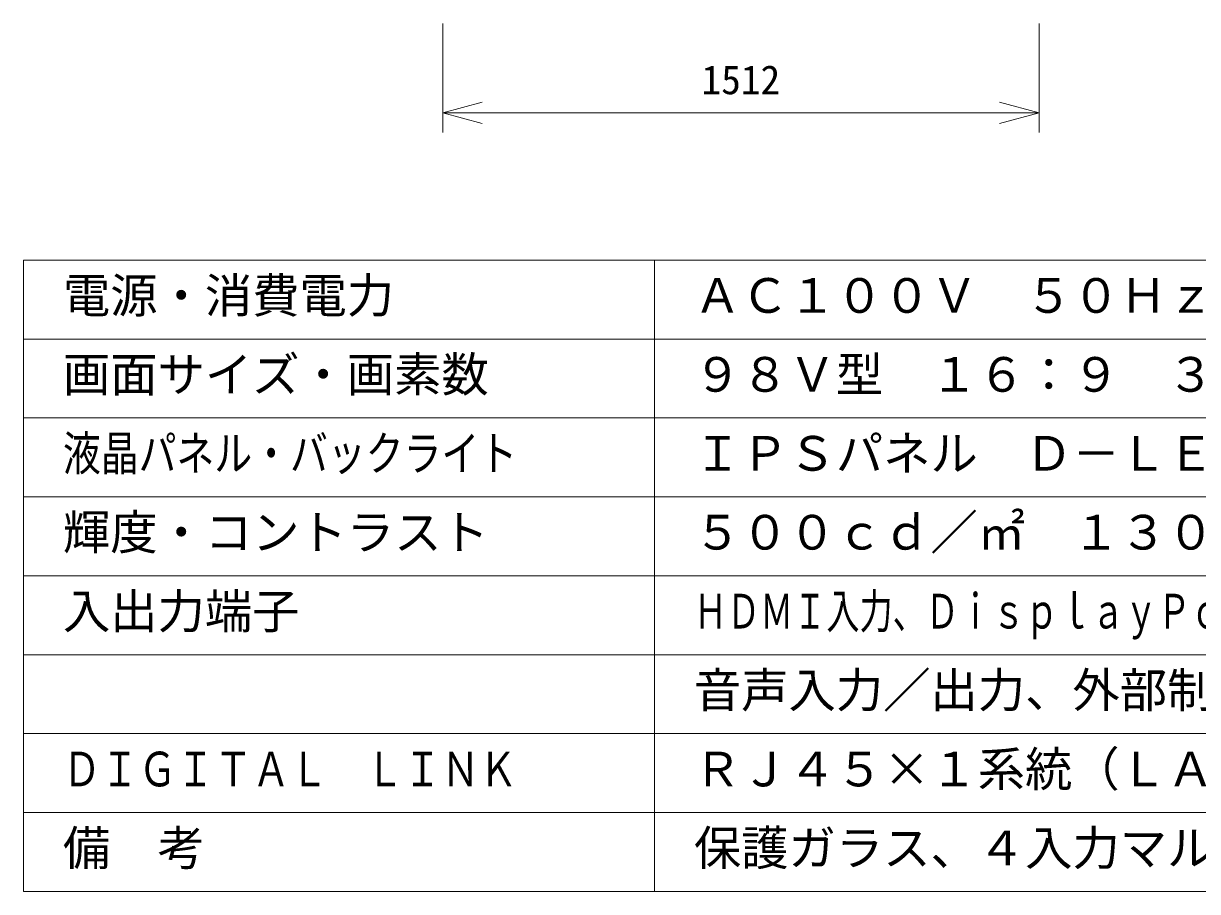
# Model space of a CAD drawing. Units: millimetres, scale not verified. Extents: x -62 to 63, y -57 to 57.
# Drawn here: x -62.5 to 11.9, y -56.5 to -1.5 of the extents above; entities that cross this region are included whole.
import ezdxf
from ezdxf.enums import TextEntityAlignment as Align

# ---------------------------------------------------------------- set-up
doc = ezdxf.new("R2010")
doc.units = ezdxf.units.MM
doc.header["$LTSCALE"] = 0.125
for name, color, linetype, lineweight in [('0-0_0', 7, 'Continuous', 20), ('0-2_WAKU', 1, 'Continuous', 18), ('0-4_SUNPO', 7, 'Continuous', 20)]:
    doc.layers.add(name, color=color, linetype=linetype, lineweight=lineweight)
doc.layers.add('0-1_MOJI1', color=7, linetype='Continuous')
doc.styles.add('ＭＳ ゴシック', font='')
doc.styles.get('ＭＳ ゴシック').set_extended_font_data('MS Gothic')

# ---------------------------------------------------------------- blocks, each defined once
blk = doc.blocks.new('_Open30')
at = {"layer": '0-0_0'}
blk.add_line((0, 0), (-1, 0), dxfattribs=at)
blk.add_lwpolyline([(-1, 0.26795), (0, 0), (-1, -0.26795)], dxfattribs=at)
blk = doc.blocks.new('D1')
at = {"layer": '0-4_SUNPO'}
for p, q in [((28.5824, 311.9887), (28.5824, 305.0838)), ((66.3824, 311.9887), (66.3824, 305.0838)), ((31.0824, 306.3338), (63.8824, 306.3338))]:
    blk.add_line(p, q, dxfattribs=at)
at = {"layer": '0-4_SUNPO', "xscale": 2.5, "yscale": 2.5, "rotation": 180}
blk.add_blockref('_Open30', (28.5824, 306.3338), dxfattribs=at)
at = {"layer": '0-4_SUNPO', "xscale": 2.5, "yscale": 2.5}
blk.add_blockref('_Open30', (66.3824, 306.3338), dxfattribs=at)
at = {"layer": '0-4_SUNPO', "style": 'ＭＳ ゴシック'}
blk.add_text('1512', height=1.833, dxfattribs=at).set_placement((44.9824, 306.9588), align=Align.BOTTOM_LEFT)

msp = doc.modelspace()

# ---------------------------------------------------------------- linework, layer by layer
at = {"layer": '0-2_WAKU', "color": 4}
for p, q in [((-62.4897, -16.5011), (62.5103, -16.5011)), ((-62.4897, -56.5011), (-62.4897, -16.5011)), ((-22.4897, -56.5011), (-22.4897, -16.5011)), ((-62.4897, -56.5011), (62.5103, -56.5011))]:
    msp.add_line(p, q, dxfattribs=at)
at = {"layer": '0-2_WAKU'}
for p, q in [((62.5103, -21.5011), (-62.4897, -21.5011)), ((62.5103, -26.5011), (-62.4897, -26.5011)), ((62.5103, -31.5011), (-62.4897, -31.5011)), ((-62.4897, -36.5011), (62.5103, -36.5011)), ((-62.4897, -41.5011), (62.5103, -41.5011)), ((-62.4897, -46.5011), (62.5103, -46.5011)), ((-62.4897, -51.5011), (62.5103, -51.5011))]:
    msp.add_line(p, q, dxfattribs=at)

# ---------------------------------------------------------------- block references
at = {"layer": '0-4_SUNPO'}
msp.add_blockref('D1', (-64.4897, -313.5011), dxfattribs=at)

# ---------------------------------------------------------------- texts
at = {"layer": '0-1_MOJI1', "style": 'ＭＳ ゴシック'}
for s, p in [('電源・消費電力', (-59.9897, -20.5011)), ('ＡＣ１００Ｖ\u3000５０Ｈｚ／６０Ｈｚ\u3000６５０Ｗ', (-19.9897, -20.5011)), ('画面サイズ・画素数', (-59.9897, -25.5011)), ('９８Ｖ型\u3000１６：９\u3000３８４０×２１６０画素', (-19.9897, -25.5011)), ('ＩＰＳパネル\u3000Ｄ－ＬＥＤ', (-19.9897, -30.5011)), ('輝度・コントラスト', (-59.9897, -35.5011)), ('５００ｃｄ／㎡\u3000１３００：１', (-19.9897, -35.5011)), ('入出力端子', (-59.9897, -40.5011)), ('音声入力／出力、外部制御端子、ＳＬＯＴ\u3000ＮＸ', (-19.9897, -45.5011)), ('ＲＪ４５×１系統（ＬＡＮと共用）', (-19.9897, -50.5011)), ('備\u3000考', (-59.9897, -55.5011)), ('保護ガラス、４入力マルチ画面（上限ＦＨＤ）', (-19.9897, -55.5011))]:
    msp.add_text(s, height=2.199, dxfattribs=at).set_placement(p, align=Align.BOTTOM_LEFT)
for s, width, p in [('液晶パネル・バックライト', 0.8, (-59.9897, -30.5011)), ('ＨＤＭＩ入力、ＤｉｓｐｌａｙＰｏｒｔ入力、ＤＶＩ－Ｄ入力、ＰＣ入力、', 0.7, (-19.9897, -40.5011)), ('ＤＩＧＩＴＡＬ\u3000ＬＩＮＫ', 0.8, (-59.9897, -50.5011))]:
    msp.add_text(s, height=2.199, dxfattribs=dict(at, width=width)).set_placement(p, align=Align.BOTTOM_LEFT)

doc.saveas('drawing.dxf')
